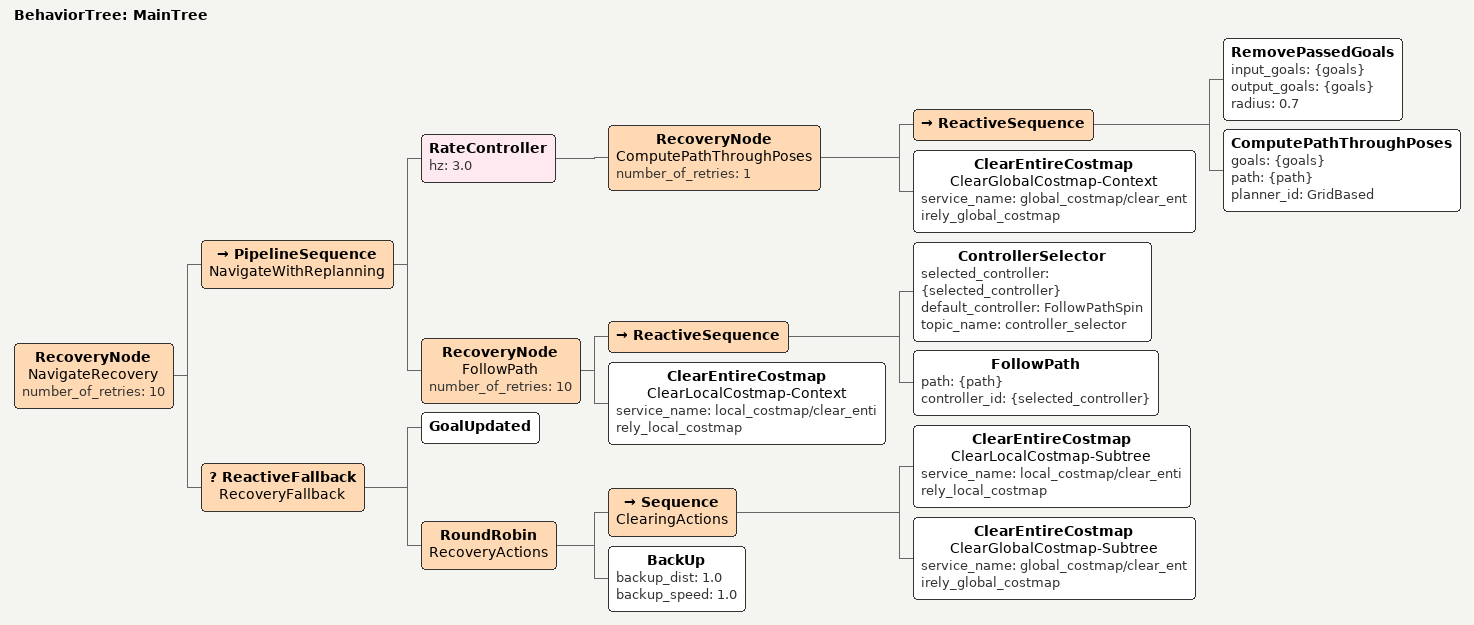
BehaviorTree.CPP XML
<?xml version="1.0" encoding="UTF-8"?>
<root BTCPP_format="3"
      main_tree_to_execute="MainTree">
  <BehaviorTree ID="MainTree">
    <RecoveryNode name="NavigateRecovery"
                  number_of_retries="10">
      <PipelineSequence name="NavigateWithReplanning">
        <RateController hz="3.0">
          <RecoveryNode name="ComputePathThroughPoses"
                        number_of_retries="1">
            <ReactiveSequence>
              <RemovePassedGoals input_goals="{goals}"
                                 output_goals="{goals}"
                                 radius="0.7"/>
              <ComputePathThroughPoses goals="{goals}"
                                       path="{path}"
                                       planner_id="GridBased"/>
            </ReactiveSequence>
            <ClearEntireCostmap name="ClearGlobalCostmap-Context"
                                service_name="global_costmap/clear_entirely_global_costmap"/>
          </RecoveryNode>
        </RateController>
        <RecoveryNode name="FollowPath"
                      number_of_retries="10">
          <ReactiveSequence>
            <ControllerSelector selected_controller="{selected_controller}"
                                default_controller="FollowPathSpin"
                                topic_name="controller_selector"/>
            <FollowPath path="{path}"
                        controller_id="{selected_controller}"/>
          </ReactiveSequence>
          <ClearEntireCostmap name="ClearLocalCostmap-Context"
                              service_name="local_costmap/clear_entirely_local_costmap"/>
        </RecoveryNode>
      </PipelineSequence>
      <ReactiveFallback name="RecoveryFallback">
        <GoalUpdated/>
        <RoundRobin name="RecoveryActions">
          <Sequence name="ClearingActions">
            <ClearEntireCostmap name="ClearLocalCostmap-Subtree"
                                service_name="local_costmap/clear_entirely_local_costmap"/>
            <ClearEntireCostmap name="ClearGlobalCostmap-Subtree"
                                service_name="global_costmap/clear_entirely_global_costmap"/>
          </Sequence>
          <BackUp backup_dist="1.0"
                  backup_speed="1.0"/>
        </RoundRobin>
      </ReactiveFallback>
    </RecoveryNode>
  </BehaviorTree>
</root>
